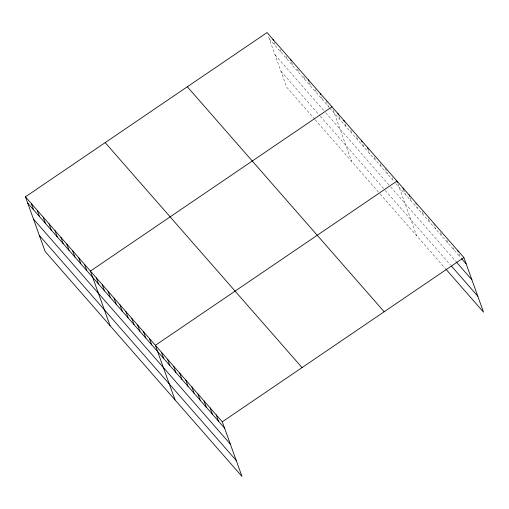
<?xml version="1.0" encoding="UTF-8"?>
<svg xmlns="http://www.w3.org/2000/svg" width="509" height="509" viewBox="0 0 509 509"><rect width="100%" height="100%" fill="white"/><g stroke="black" fill="none" stroke-linecap="round" stroke-linejoin="round"><path stroke-width="0.38" stroke-dasharray="2.54 1.91" d="M269.299 38.875L329.336 107.488M329.832 108.054L393.317 180.612L392.312 177.813M395.779 183.425L460.066 256.899L459.061 254.099M275.038 54.819L323.762 110.504M325.728 112.75L390.199 186.434M390.689 186.994L455.67 261.257M280.955 71.247L319.83 115.683M320.326 116.243L384.798 189.927M385.288 190.487L450.427 264.934M314.747 119.259L286.694 87.198L268.039 35.376M315.236 119.819L379.708 193.496M380.204 194.063L445.521 268.714M453.226 247.845L453.983 249.944M446.889 240.191L447.901 242.99M440.552 232.537L441.812 236.036M433.713 223.489L435.729 229.082M428.387 218.628L429.647 222.128M422.298 211.68L423.558 215.173M415.459 202.627L417.475 208.219M410.133 197.772L411.393 201.265M403.542 189.418L405.304 194.311M397.962 183.864L416.616 235.68M385.396 168.263L387.413 173.862M380.248 163.612L381.502 167.111M374.338 156.867L375.597 160.36M367.931 148.717L369.693 153.61M362.783 144.066L363.789 146.859M356.624 136.616L357.884 140.115M350.72 129.865L351.974 133.364M345.064 123.814L346.069 126.614M338.905 116.37L340.165 119.863M333.001 109.62L351.655 161.442M326.339 100.769L328.356 106.368M321.44 96.818L322.445 99.618M315.281 89.368L316.541 92.867M309.377 82.623L310.636 86.116M303.727 76.573L304.732 79.366M297.568 69.122L298.828 72.622M291.663 62.372L292.923 65.871M286.007 56.321L287.012 59.12M280.103 49.577L281.108 52.37M273.944 42.126L275.204 45.619"/><path stroke-width="0.76" d="M25.45 196.824L222.306 421.802L241.966 476.424L45.116 251.44L25.45 196.824L267.034 32.576L463.884 257.56L483.55 312.176L446.03 269.293M331.995 106.82L90.411 271.068L110.078 325.684M222.306 421.802L463.884 257.56M461.587 258.636L466.155 263.853M456.172 261.836L471.894 279.797M451.445 266.092L477.811 296.225M187.312 86.778L384.161 311.756M105.172 142.622L302.028 367.6M27.715 203.116L224.571 428.094M33.46 219.067L230.31 444.045M39.371 235.495L236.227 460.473M457.801 250.606L458.304 252M409.128 194.972L409.63 196.372M403.039 188.018L403.542 189.418M397.459 182.464L396.956 181.064L155.372 345.312L175.039 399.928M367.428 147.317L367.931 148.717M361.524 140.567L362.026 141.966M343.804 120.321L344.307 121.721M337.9 113.571L338.402 114.97M320.18 93.325L320.683 94.719M308.371 79.824L308.874 81.224M290.652 59.578L291.154 60.972M272.939 39.327L273.441 40.726M216.223 414.848L218.488 421.147M210.134 407.894L212.399 414.192M204.052 400.939L206.317 407.238M197.969 393.985L200.234 400.284M191.88 387.031L194.145 393.33M185.798 380.083L188.063 386.376M179.715 373.129L181.98 379.421M173.626 366.175L175.891 372.467M167.544 359.22L169.809 365.513M161.461 352.266L163.726 358.559M149.468 338.561L151.733 344.854M143.563 331.811L145.828 338.103M137.659 325.06L139.924 331.359M131.755 318.316L134.02 324.608M125.844 311.565L128.109 317.858M119.939 304.815L122.205 311.107M114.035 298.064L116.3 304.357M108.131 291.313L110.396 297.612M102.226 284.569L104.491 290.862M96.316 277.819L98.581 284.111M84.507 264.317L86.772 270.61M78.602 257.567L80.867 263.866M72.698 250.822L74.963 257.115M66.787 244.072L69.059 250.364M60.883 237.321L63.148 243.614M54.978 230.571L57.243 236.863M49.074 223.82L51.339 230.119M43.17 217.076L45.435 223.368M37.259 210.325L39.53 216.618M31.354 203.575L33.619 209.867"/></g></svg>
